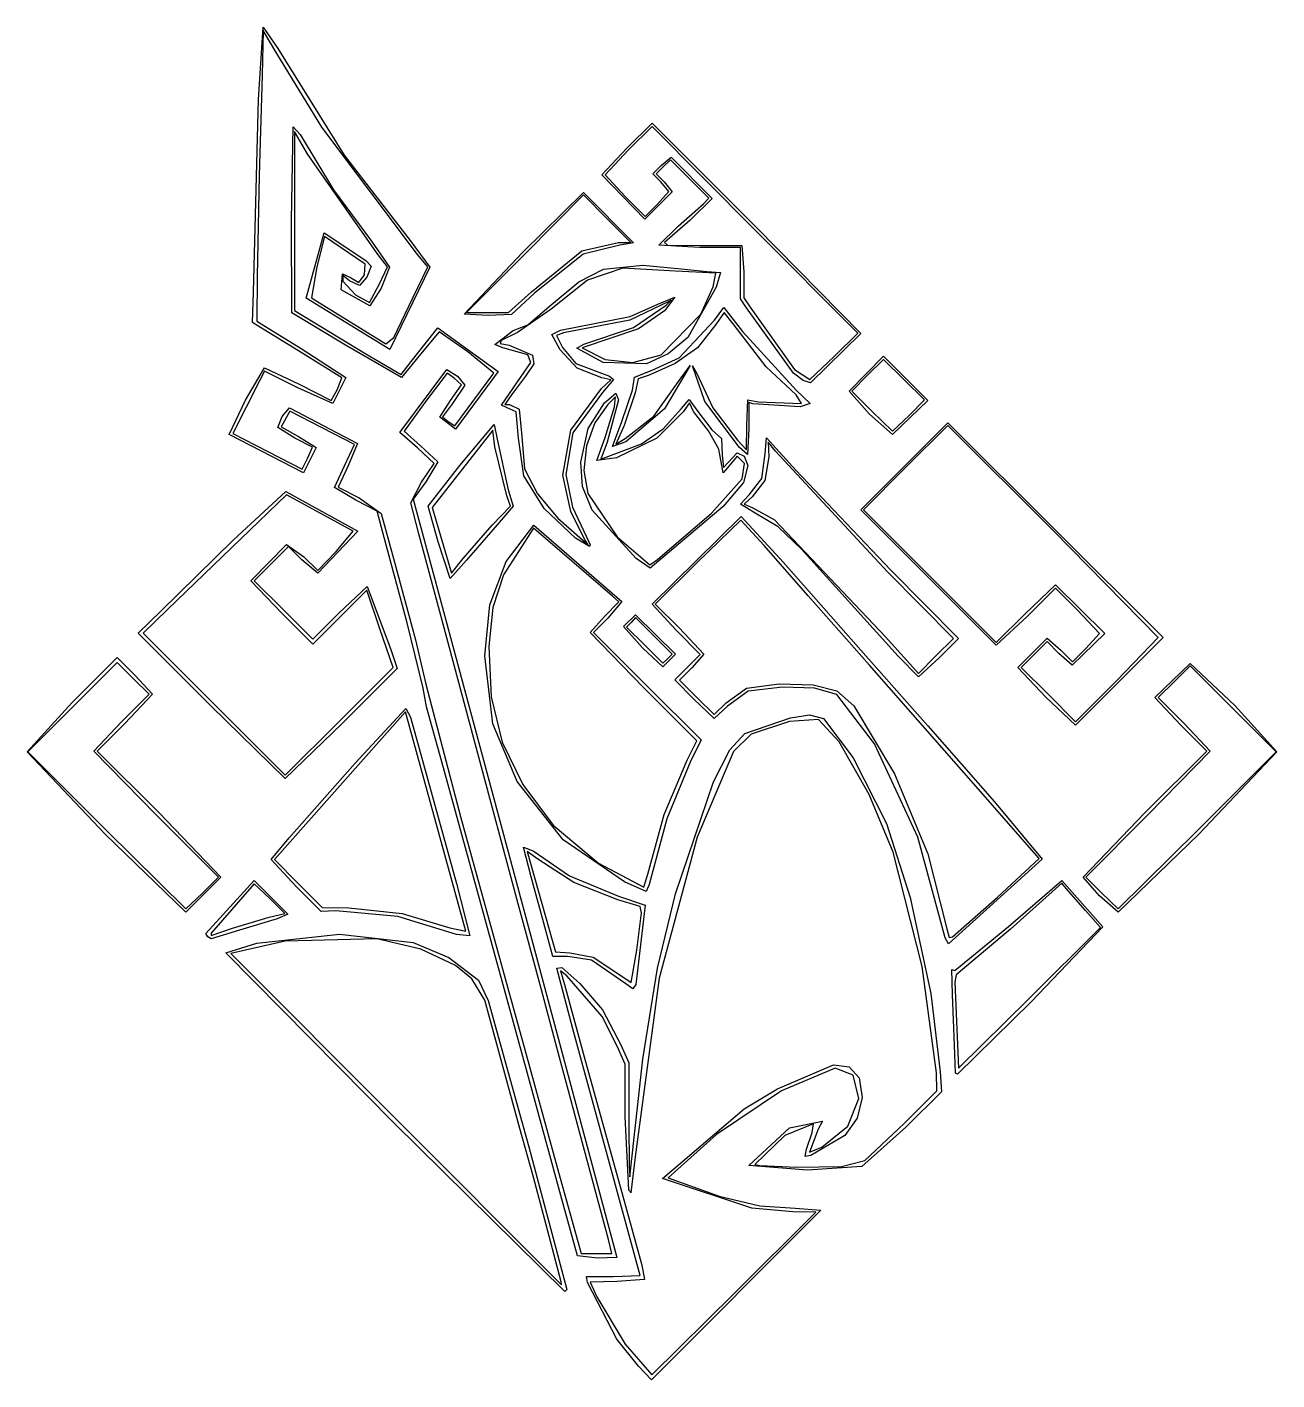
# Model space of a CAD drawing. Extents: x 60.5 to 90.2, y 93.4 to 125.6.
import ezdxf

# ---------------------------------------------------------------- set-up
doc = ezdxf.new("R2010")
doc.units = 0

msp = doc.modelspace()

# ---------------------------------------------------------------- linework, layer by layer
at = {"layer": 'Layer 1', "color": 7}
for points in [[(73.616964, 96.38957), (73.218579, 97.82809), (72.55951, 100.22895), (71.845292, 102.82822), (70.427795, 107.98707), (70.02901, 109.43472), (69.94655, 109.88115), (69.569952, 111.4296), (69.024304, 113.45792), (68.855254, 114.08738), (68.349289, 114.34116), (67.843325, 114.64887), (68.081426, 115.16332), (68.319527, 115.66447), (66.780175, 116.4595), (66.573453, 116.08611), (66.990003, 115.859), (67.40668, 115.59539), (67.107281, 114.99121), (65.343264, 115.90897), (65.730178, 116.72075), (66.176618, 117.48964), (66.999944, 117.09937), (67.763745, 116.71046), (67.905075, 116.96758), (68.01431, 117.25373), (67.089338, 117.82737), (66.04407, 118.47028), (65.89168, 118.56858), (65.91578, 119.28988), (66.037376, 123.86047), (66.151066, 125.5851), (66.493905, 125.07913), (68.070432, 122.53878), (69.636301, 120.51789), (70.105283, 119.87863), (69.158668, 117.92779), (67.173856, 119.14115), (67.594856, 120.69443), (68.587389, 120.04188), (68.71636, 119.90065), (68.607231, 119.64482), (68.43548, 119.444015), (68.196264, 119.55812), (68.041741, 119.6805), (68.041741, 119.54439), (68.344002, 119.22359), (68.675478, 119.0389), (68.903186, 119.46549), (69.101679, 119.89209), (68.876931, 120.16988), (67.207888, 122.55882), (66.891195, 123.10645), (66.891057, 120.97974), (66.890919, 118.85302), (67.337359, 118.58305), (68.588803, 117.82279), (69.422156, 117.33346), (69.66515, 117.641), (70.297166, 118.44183), (71.731406, 117.39895), (70.719852, 116.03003), (70.344231, 116.31341), (70.601327, 116.71595), (70.859269, 117.08346), (70.68869, 117.24314), (70.51811, 117.36564), (70.014098, 116.69438), (69.500137, 115.98044), (69.886631, 115.63234), (70.296415, 115.25764), (70.010637, 114.77791), (69.711517, 114.36746), (70.286242, 112.22886), (71.235245, 108.70134), (72.526163, 103.89964), (73.99632, 98.42866), (74.549834, 96.35519), (74.09223, 96.33989), (73.616963, 96.38949), (73.616964, 96.38957)], [(74.430786, 96.44987), (74.348306, 96.77726), (73.612085, 99.51462), (73.399013, 100.30829), (73.186523, 101.10196), (72.723494, 102.8282), (72.207797, 104.75285), (71.216595, 108.44341), (70.422593, 111.39983), (69.849223, 113.54274), (69.654081, 114.28258), (69.911353, 114.77635), (70.211602, 115.21366), (69.810586, 115.58603), (69.390981, 115.95236), (70.512918, 117.45157), (70.760942, 117.28869), (70.937844, 117.076665), (70.648016, 116.64171), (70.409647, 116.3279), (70.538402, 116.21286), (70.700628, 116.10999), (71.625571, 117.35891), (71.013185, 117.86806), (70.328387, 118.34715), (69.887025, 117.81047), (69.430665, 117.25657), (68.101268, 118.02505), (66.831395, 118.79458), (66.821135, 120.98766), (66.859845, 123.211), (67.025127, 123.03497), (67.815408, 121.714709), (68.722945, 120.49755), (69.152875, 119.87839), (68.953569, 119.38207), (68.682806, 118.95954), (68.00428, 119.34484), (68.03629, 119.72382), (68.222663, 119.63562), (68.42074, 119.5162), (68.552248, 119.69996), (68.570078, 119.95208), (67.605217, 120.61172), (67.426087, 119.88774), (67.297115, 119.14938), (67.426641, 119.07158), (69.063714, 118.05602), (69.248261, 118.21079), (69.700967, 119.15558), (70.058543, 119.88739), (69.814046, 120.18083), (67.543881, 123.20563), (66.472767, 124.95856), (66.148232, 125.50113), (66.121732, 124.44267), (66.057252, 122.05481), (66.008662, 119.66035), (65.998042, 118.59528), (67.048603, 117.94719), (68.112326, 117.25962), (67.806554, 116.63982), (66.974638, 117.01283), (66.181469, 117.40979), (66.058158, 117.18264), (65.429367, 115.92607), (66.259901, 115.49808), (67.077328, 115.08071), (67.20432, 115.33823), (67.319455, 115.60636), (66.900842, 115.82031), (66.494086, 116.07502), (66.596844, 116.3326), (66.776614, 116.5388), (68.391949, 115.68789), (68.160521, 115.14617), (67.929365, 114.65499), (68.42509, 114.4019), (68.948896, 114.03031), (69.268283, 112.86808), (69.768842, 111.0228), (70.013251, 109.97119), (70.841185, 106.79651), (71.955394, 102.74879), (72.367646, 101.26066), (73.122662, 98.52316), (73.702366, 96.44969), (74.430785, 96.44983), (74.430786, 96.44987)], [(78.970167, 117.19124), (78.740687, 117.35834), (77.631304, 118.9147), (77.486413, 119.12749), (77.486413, 119.73813), (77.486413, 120.34877), (76.514168, 120.34877), (75.541922, 120.40037), (76.008203, 120.8536), (76.602844, 121.38856), (76.731203, 121.52192), (76.275423, 121.97641), (75.819644, 122.43089), (75.65206, 122.26331), (75.484479, 122.09573), (75.671935, 121.90541), (75.859391, 121.67133), (75.215346, 121.02336), (74.193869, 122.07547), (74.788124, 122.7101), (75.383565, 123.30454), (77.863597, 120.82475), (80.343625, 118.30228), (79.147589, 117.13593), (78.970167, 117.19123), (78.970167, 117.19124)], [(79.720603, 117.76314), (80.273831, 118.3125), (77.828907, 120.76813), (75.383987, 123.22376), (74.828018, 122.66923), (74.27205, 122.07439), (74.747549, 121.55982), (75.223048, 121.08556), (75.501264, 121.36202), (75.779756, 121.6768), (75.593018, 121.90498), (75.406014, 122.09484), (75.60145, 122.29326), (75.837462, 122.49168), (76.811795, 121.51257), (76.285989, 120.99951), (75.683913, 120.46334), (75.74758, 120.40264), (76.537105, 120.39474), (77.516176, 120.39274), (77.565786, 119.76828), (77.565786, 119.14808), (77.73032, 118.90516), (78.767551, 117.447), (79.130489, 117.21395), (79.720606, 117.76316), (79.720603, 117.76314)], [(70.919191, 118.76589), (72.307663, 120.23031), (73.754636, 121.65096), (74.946671, 120.46204), (74.619281, 120.39934), (73.750273, 120.188231), (72.594721, 119.25899), (72.04837, 118.75702), (71.49458, 118.73332), (70.919191, 118.76592), (70.919191, 118.76589)], [(72.518715, 119.29454), (73.720633, 120.266061), (74.586823, 120.46731), (74.881755, 120.46792), (74.32081, 121.03252), (73.759866, 121.59711), (72.367246, 120.19916), (70.974626, 118.80121), (71.475176, 118.80121), (71.975726, 118.80121), (72.518715, 119.29454)], [(73.567162, 113.44154), (72.821164, 114.149265), (72.335766, 114.92461), (72.210614, 115.81647), (72.15703, 116.4426), (71.940645, 116.53854), (71.811674, 116.60144), (72.272346, 117.28178), (72.504051, 117.615353), (72.431787, 117.79492), (71.841436, 117.96752), (71.65294, 118.04302), (72.088249, 118.37965), (72.436977, 118.513061), (72.942655, 118.94921), (73.642479, 119.533891), (74.234362, 119.83529), (75.164929, 119.93109), (76.077649, 119.83949), (76.682825, 119.77579), (77.010211, 119.75529), (76.908139, 119.40392), (76.231676, 118.209421), (75.770885, 117.817792), (75.249518, 117.5864), (74.221196, 117.614), (73.597432, 117.95272), (73.766085, 118.04862), (74.942259, 118.447443), (75.720497, 118.97978), (75.840222, 119.098483), (75.780027, 119.06648), (74.855897, 118.62411), (73.279965, 118.32439), (73.112209, 118.259576), (73.257835, 117.97118), (73.575484, 117.58967), (74.375854, 117.29314), (74.470923, 117.213341), (74.204004, 116.90555), (73.505837, 115.940931), (73.337104, 114.95181), (73.497873, 114.179636), (73.822872, 113.49345), (73.912052, 113.28511), (73.895062, 113.24541), (73.567165, 113.44154), (73.567162, 113.44154)], [(73.779408, 113.41604), (73.455155, 114.07507), (73.261875, 114.93642), (73.457216, 116.004779), (74.181543, 116.9999), (74.404459, 117.20268), (74.189443, 117.25398), (73.60317, 117.47973), (73.202626, 117.91287), (73.008256, 118.281778), (73.210526, 118.38406), (74.86533, 118.70611), (75.524798, 119.00332), (75.926049, 119.16465), (75.679493, 118.839786), (75.064757, 118.41497), (73.724106, 117.96597), (74.270527, 117.68296), (74.926477, 117.612973), (75.601459, 117.80061), (76.545721, 118.76246), (76.833979, 119.411441), (76.89607, 119.73676), (75.938767, 119.78736), (74.688739, 119.85896), (73.850542, 119.573978), (72.989331, 118.88215), (72.188677, 118.32499), (71.800579, 118.13623), (71.774258, 118.065105), (71.994292, 118.03133), (72.547265, 117.79264), (72.575231, 117.584876), (72.380153, 117.2894), (72.044775, 116.84933), (71.888093, 116.6186), (72.001038, 116.6186), (72.225848, 116.506679), (72.290175, 115.85943), (72.356425, 115.08966), (72.66504, 114.494611), (73.147555, 113.91433), (73.867321, 113.28761), (73.779411, 113.41609), (73.779408, 113.41604)], [(77.459573, 115.5967), (76.639807, 116.68905), (76.34228, 117.53708), (76.449713, 117.35269), (76.825855, 116.537906), (77.413202, 115.7708), (77.625308, 115.53816), (77.637468, 116.1269), (77.661578, 116.72759), (77.907349, 116.67719), (78.934807, 116.64189), (78.80462, 116.84679), (78.093909, 117.515516), (77.311825, 118.53324), (77.096, 118.80076), (76.897725, 118.52163), (76.46395, 117.964084), (75.933551, 117.59022), (75.313332, 117.31648), (75.053328, 117.22878), (74.985208, 116.89389), (74.719067, 116.1175), (74.521054, 115.67601), (74.743777, 115.80951), (75.425904, 116.338388), (76.010386, 117.16353), (76.28966, 117.54643), (75.6774, 116.51318), (74.764878, 115.72859), (74.443266, 115.616778), (74.664998, 116.21019), (74.919272, 116.96172), (74.971062, 117.26838), (75.388039, 117.43238), (76.027259, 117.72354), (76.871102, 118.62014), (77.091508, 118.92016), (77.533843, 118.35575), (78.813958, 116.94665), (79.137075, 116.64025), (78.904911, 116.56425), (77.774107, 116.63495), (77.684817, 116.66355), (77.684817, 116.04578), (77.653397, 115.42801), (77.459556, 115.59667), (77.459573, 115.5967)], [(80.551369, 116.39094), (80.065842, 116.93734), (80.880638, 117.76937), (81.930966, 116.71646), (81.096307, 115.90425), (80.551369, 116.39094), (80.551369, 116.39094)], [(81.488142, 116.35424), (81.85726, 116.72491), (81.368665, 117.20754), (80.88007, 117.69018), (80.503158, 117.31327), (80.126241, 116.93635), (80.601385, 116.45997), (81.097777, 115.98358), (81.488142, 116.35424), (81.488142, 116.35424)], [(75.003995, 112.95649), (73.962119, 114.107989), (73.734957, 114.672946), (73.693455, 115.24853), (73.864726, 116.045614), (74.25844, 116.65816), (74.524188, 116.888053), (74.589519, 116.72616), (74.317781, 115.72195), (74.169397, 115.31976), (75.130267, 115.68718), (75.6522, 116.04213), (76.080644, 116.52653), (76.268269, 116.73752), (76.449028, 116.47962), (76.806181, 116.0173), (77.030053, 115.81272), (77.053163, 115.41208), (77.082933, 115.11752), (77.404437, 115.46779), (77.573132, 115.393386), (77.659135, 115.16686), (77.559349, 114.762326), (77.076714, 114.19268), (75.341315, 112.7297), (75.004007, 112.95648), (75.003995, 112.95649)], [(75.516372, 112.93639), (76.794724, 114.03863), (77.525598, 114.85164), (77.580637, 115.216924), (77.404207, 115.3884), (77.129264, 115.05727), (77.075134, 114.99157), (76.970531, 115.55301), (76.721747, 115.99391), (76.372125, 116.4513), (76.271285, 116.66099), (76.122907, 116.44555), (75.494427, 115.815453), (74.536754, 115.35331), (74.073636, 115.28561), (74.270879, 115.83414), (74.494128, 116.56196), (74.520138, 116.79718), (74.337758, 116.62143), (74.021894, 116.18428), (73.82511, 115.635538), (73.764484, 115.050424), (73.857091, 114.50416), (74.556707, 113.47494), (75.329943, 112.80899), (75.516379, 112.93641), (75.516372, 112.93639)], [(70.58937, 112.48634), (70.304764, 113.35727), (70.064067, 114.20106), (70.822546, 115.17158), (71.631367, 116.14209), (71.709767, 115.79486), (71.968555, 114.59307), (72.089461, 114.19914), (71.708878, 113.7603), (70.980789, 112.92164), (70.589373, 112.48634), (70.58937, 112.48634)], [(84.738137, 109.66419), (84.073876, 110.36944), (84.768232, 111.0626), (85.089036, 110.78161), (85.371916, 110.50061), (85.685219, 110.82333), (86.008584, 111.17419), (85.491342, 111.72854), (84.964038, 112.25475), (84.291789, 111.57931), (83.558816, 110.90387), (80.343625, 114.11813), (82.406994, 116.18178), (87.526339, 111.08212), (85.440803, 108.99906), (84.738137, 109.66419), (84.738137, 109.66419)], [(87.407005, 111.08256), (84.907588, 113.62183), (82.407886, 116.12129), (81.406016, 115.11933), (80.404146, 114.11736), (81.980885, 112.54062), (83.557628, 110.96388), (84.242762, 111.64818), (84.96667, 112.33247), (86.137417, 111.17623), (85.3657, 110.42767), (85.046027, 110.70554), (84.77028, 110.98342), (84.461515, 110.67647), (84.152748, 110.36951), (84.797258, 109.72411), (85.441771, 109.07871), (86.424246, 110.06074), (87.407005, 111.08256), (87.407005, 111.08256)], [(70.899372, 112.95749), (71.590169, 113.7531), (72.024521, 114.20148), (71.932071, 114.44756), (71.654395, 115.61129), (71.601045, 116.00879), (70.164804, 114.16828), (70.620081, 112.61026), (70.899368, 112.95749), (70.899372, 112.95749)], [(81.233084, 110.63536), (78.937636, 113.18007), (78.376665, 113.708504), (77.790437, 114.06203), (77.486435, 114.25161), (77.690141, 114.47222), (77.992319, 114.86277), (78.074489, 115.45127), (78.104629, 115.82462), (78.798312, 115.06071), (81.054013, 112.67905), (82.662504, 111.06129), (82.208094, 110.60559), (81.709929, 110.14988), (81.233079, 110.63536), (81.233084, 110.63536)], [(80.975564, 112.63914), (78.317246, 115.50715), (78.141193, 115.72542), (78.155103, 115.37684), (78.063813, 114.81323), (77.764807, 114.42396), (77.571009, 114.24971), (77.780397, 114.16291), (78.295265, 113.87558), (80.937693, 111.09097), (81.709484, 110.22648), (82.126647, 110.64365), (82.543813, 111.06081), (80.975564, 112.63914)], [(64.906574, 109.456), (63.180512, 111.18282), (63.71624, 111.70895), (65.432422, 113.39492), (66.689672, 114.55475), (68.397859, 113.60913), (67.449382, 112.61026), (67.069556, 112.92767), (66.75049, 113.24508), (66.344629, 112.83783), (65.938768, 112.43058), (66.633083, 111.73712), (67.327398, 111.04365), (67.952885, 111.66822), (68.622072, 112.29279), (69.18111, 110.79503), (69.331455, 110.34888), (68.022125, 109.03903), (66.672715, 107.72919), (64.906574, 109.456), (64.906574, 109.456)], [(68.922885, 111.2892), (68.611912, 112.20849), (67.9698, 111.56638), (67.327688, 110.92427), (66.593418, 111.65773), (65.859149, 112.42692), (66.704631, 113.29084), (67.112886, 113.00117), (67.449487, 112.67262), (67.880816, 113.12756), (68.286073, 113.60876), (66.701491, 114.47538), (63.874974, 111.74898), (63.299563, 111.1829), (64.985986, 109.49568), (66.67241, 107.80846), (67.953134, 109.08918), (69.233859, 110.3699), (68.922885, 111.2892)], [(82.345654, 103.94926), (81.698532, 106.337161), (80.668178, 108.55323), (79.772616, 109.72838), (79.242755, 109.874761), (78.4785, 109.89947), (77.665731, 109.805616), (77.176029, 109.45194), (76.856365, 109.15771), (76.375209, 109.61588), (75.923168, 110.07405), (76.224982, 110.37586), (76.526793, 110.67767), (75.95499, 111.25351), (75.383189, 111.87282), (77.49851, 113.95349), (78.50616, 112.86622), (80.462677, 110.64571), (81.930966, 108.98022), (83.518308, 107.178), (84.649286, 105.81752), (82.421496, 103.80044), (82.345656, 103.94926), (82.345654, 103.94926)], [(83.591113, 104.91014), (84.580321, 105.82865), (83.022261, 107.61282), (80.546445, 110.42455), (79.093814, 112.07445), (78.045295, 113.26496), (77.49369, 113.8702), (76.461743, 112.87523), (75.457348, 111.87025), (76.035362, 111.30047), (76.613376, 110.6892), (76.326522, 110.35893), (76.039668, 110.07015), (76.44795, 109.66047), (76.856234, 109.2508), (77.14156, 109.53368), (77.630219, 109.88069), (78.406845, 109.98002), (79.208481, 109.95874), (79.776011, 109.81248), (80.17469, 109.45752), (81.143528, 107.84293), (81.930954, 105.94406), (82.388555, 104.15759), (82.437087, 103.954196), (82.521783, 103.96867), (83.591113, 104.91014), (83.591113, 104.91014)], [(74.72841, 105.28053), (73.271754, 106.27529), (72.181839, 107.65723), (71.60461, 109.031374), (71.415224, 110.64593), (71.535127, 111.854773), (71.91718, 112.88804), (72.578565, 113.75274), (74.666101, 111.93476), (74.331251, 111.53848), (73.993613, 111.2026), (75.270741, 109.92502), (76.54787, 108.64744), (76.286301, 108.11887), (75.731853, 106.772938), (75.315596, 105.21234), (75.243526, 105.04475), (74.728408, 105.28053), (74.72841, 105.28053)], [(75.284626, 105.45731), (75.67195, 106.880385), (76.214795, 108.16543), (76.447641, 108.62953), (75.181271, 109.89544), (73.9149, 111.20048), (74.257052, 111.58335), (74.599204, 111.9271), (74.445548, 112.06459), (72.567402, 113.68171), (71.856393, 112.57302), (71.600795, 111.793255), (71.504914, 110.87117), (71.562522, 109.676155), (71.827344, 108.595974), (72.313289, 107.592013), (73.034265, 106.62566), (74.113317, 105.7237), (75.191986, 105.1507), (75.284626, 105.45731), (75.284626, 105.45731)], [(75.15436, 110.83504), (74.708571, 111.34114), (74.993356, 111.61817), (75.938758, 110.68285), (75.638594, 110.38798), (75.15436, 110.83504), (75.15436, 110.83504)], [(75.425914, 111.11865), (74.99011, 111.55445), (74.885551, 111.44163), (74.780994, 111.32881), (75.209655, 110.89881), (75.638319, 110.46882), (75.750018, 110.57583), (75.861714, 110.68284), (75.425914, 111.11865)], [(62.396605, 106.40984), (60.54156, 108.36453), (61.612797, 109.53454), (62.684034, 110.60523), (63.100928, 110.18975), (63.517822, 109.73343), (62.862917, 109.03859), (62.208011, 108.38459), (63.676429, 106.91577), (65.144846, 105.38689), (64.310624, 104.55448), (62.396605, 106.40984), (62.396605, 106.40984)], [(64.708619, 105.01113), (65.084337, 105.38842), (63.606619, 106.86653), (62.1289, 108.38371), (62.783857, 109.07858), (63.438814, 109.73439), (63.061295, 110.11034), (62.683776, 110.48628), (61.622714, 109.42522), (60.561653, 108.36416), (62.426493, 106.49901), (64.312118, 104.63384), (64.708619, 105.01113), (64.708619, 105.01113)], [(86.007701, 104.94213), (85.621532, 105.38838), (87.089964, 106.91582), (88.558394, 108.38464), (87.94316, 108.99892), (87.327923, 109.6541), (88.161699, 110.46735), (89.222523, 109.46564), (90.224818, 108.36426), (88.369458, 106.40956), (86.453984, 104.55451), (86.007701, 104.94213), (86.007701, 104.94213)], [(88.339882, 106.49903), (90.204723, 108.36419), (89.183341, 109.38557), (88.161965, 110.40694), (87.784461, 110.03101), (87.406957, 109.65507), (88.022218, 109.03891), (88.637479, 108.38371), (87.160507, 106.86731), (85.683538, 105.38995), (86.059291, 105.01464), (86.455045, 104.6366), (88.339882, 106.49903), (88.339882, 106.49903)], [(70.740219, 104.02664), (69.347368, 104.451059), (67.87362, 104.58717), (67.526923, 104.57427), (66.931137, 105.16903), (66.336653, 105.80396), (66.76325, 106.32314), (68.336244, 108.09898), (69.535561, 109.39582), (69.646232, 109.18748), (70.737855, 105.23714), (71.057687, 103.99702), (70.740219, 104.02662), (70.740219, 104.02664)], [(70.96233, 104.10804), (69.639811, 108.90934), (69.528861, 109.3157), (67.972245, 107.5601), (66.415629, 105.80451), (66.982191, 105.23766), (67.548753, 104.67081), (68.182161, 104.65571), (69.451283, 104.52201), (70.584218, 104.18386), (70.96233, 104.10806), (70.96233, 104.10804)], [(75.063676, 93.77046), (74.546091, 94.41087), (73.849217, 95.75512), (73.825167, 95.90344), (74.465294, 95.90344), (75.105425, 95.92534), (73.501194, 101.78839), (73.121248, 103.22691), (73.241099, 103.243053), (73.670047, 102.85802), (74.209035, 102.23347), (74.639242, 101.40735), (74.831206, 100.97853), (74.836206, 99.52238), (74.84378, 98.55227), (74.854916, 98.26466), (75.167617, 101.06235), (75.516141, 103.228466), (75.940575, 104.99313), (76.845742, 107.65327), (77.234225, 108.411856), (77.584477, 108.79988), (78.67363, 109.17491), (79.12521, 109.246439), (79.457214, 109.154595), (80.16349, 108.22522), (80.952156, 106.66264), (81.515712, 104.90626), (82.007562, 102.625764), (82.230035, 100.76472), (82.255095, 100.28852), (81.408522, 99.44738), (80.36353, 98.51482), (79.073816, 98.42602), (77.684894, 98.53938), (78.651968, 99.43283), (79.430968, 99.59322), (79.329034, 99.39865), (79.127085, 98.85295), (79.414861, 98.97694), (80.035777, 99.475586), (80.294351, 100.1321), (80.16443, 100.682996), (79.731939, 100.85419), (78.462392, 100.315106), (76.911064, 99.27644), (75.76967, 98.24218), (76.977524, 97.81207), (77.943078, 97.576356), (78.786109, 97.52068), (79.391285, 97.47628), (75.375267, 93.44312), (75.063737, 93.77051), (75.063676, 93.77046)], [(77.337604, 95.49669), (79.271872, 97.43126), (78.726374, 97.43326), (77.755036, 97.52326), (75.632206, 98.23179), (77.573148, 99.88176), (78.367317, 100.36174), (79.694614, 100.926805), (80.068363, 100.879378), (80.307004, 100.61971), (80.374624, 100.15188), (80.258398, 99.661805), (79.959964, 99.25222), (79.153805, 98.77462), (79.021949, 98.74822), (79.048599, 98.92305), (79.190941, 99.32166), (79.219941, 99.52627), (78.538009, 99.25304), (77.824768, 98.55911), (77.942757, 98.54101), (78.815792, 98.50021), (79.886716, 98.513407), (80.438663, 98.65829), (81.375379, 99.53244), (82.149208, 100.30962), (82.139148, 100.7355), (81.802836, 103.264429), (81.110593, 105.98292), (80.543787, 107.350849), (79.825885, 108.60204), (79.334713, 109.136908), (78.649535, 109.08262), (77.741188, 108.786328), (77.31496, 108.37404), (76.453836, 106.34008), (75.555122, 102.989097), (74.985361, 98.74116), (74.884282, 97.89128), (74.867262, 97.92288), (74.833212, 97.95048), (74.748492, 99.70353), (74.748187, 100.94417), (74.557387, 101.37024), (74.203135, 102.07604), (73.361969, 103.04419), (73.210651, 103.16403), (73.301251, 102.83732), (73.77458, 101.12168), (74.349773, 99.0383), (74.687515, 97.80811), (75.143912, 96.16854), (75.205332, 95.83123), (74.547802, 95.78423), (73.917293, 95.76443), (74.069449, 95.42126), (74.742933, 94.29613), (75.382174, 93.56199), (77.33753, 95.49656), (77.337604, 95.49669)], [(74.765599, 102.85208), (73.943676, 103.41469), (73.381056, 103.50179), (73.02579, 103.50679), (72.859872, 104.11993), (72.510755, 105.39408), (72.327559, 106.09846), (72.560851, 106.01206), (73.424283, 105.418939), (74.587514, 104.93888), (75.220266, 104.72679), (75.000945, 102.83822), (74.927018, 102.735113), (74.765599, 102.85222), (74.765599, 102.85208)], [(75.021517, 103.65163), (75.133403, 104.54405), (75.099923, 104.6896), (74.569679, 104.85254), (73.525436, 105.262554), (72.668004, 105.81737), (72.416635, 105.99943), (73.028017, 103.83584), (73.088847, 103.6133), (73.433661, 103.591), (73.984596, 103.49034), (74.76433, 102.97183), (74.885063, 102.88773), (75.021522, 103.65163), (75.021517, 103.65163)], [(64.835314, 103.96711), (64.787694, 104.05101), (65.932697, 105.30847), (66.732186, 104.50955), (66.484164, 104.39619), (65.589158, 104.13283), (64.912555, 103.91954), (64.835315, 103.96714), (64.835314, 103.96711)], [(65.424136, 104.17288), (66.28934, 104.43635), (66.660005, 104.52575), (66.310009, 104.87737), (65.932583, 105.229), (64.913756, 104.05768), (64.915256, 103.99878), (65.424131, 104.1728), (65.424136, 104.17288)], [(82.592616, 100.73489), (82.570126, 101.39959), (82.521056, 102.60177), (82.500576, 103.19276), (82.575836, 103.17376), (83.84665, 104.21972), (85.118846, 105.30843), (86.09184, 104.20685), (84.385623, 102.42564), (82.637876, 100.70515), (82.592636, 100.73495), (82.592616, 100.73489)], [(85.677945, 104.59614), (85.221622, 105.12201), (85.119339, 105.24291), (83.900143, 104.1546), (82.610102, 103.06875), (82.571832, 102.89683), (82.658532, 100.84766), (84.333587, 102.49775), (86.03198, 104.19117), (85.677945, 104.59614)], [(69.261935, 99.54448), (65.263896, 103.59033), (66.000641, 103.81971), (67.960639, 104.036885), (69.708448, 103.83931), (70.560362, 103.475604), (71.264066, 102.94053), (71.493481, 102.460565), (72.459848, 98.97895), (73.359329, 95.59393), (73.309649, 95.54633), (69.261932, 99.54452), (69.261935, 99.54448)], [(73.226098, 95.77447), (72.943236, 96.85585), (72.566984, 98.26461), (72.248053, 99.41543), (71.409271, 102.46257), (71.106793, 102.96973), (70.717016, 103.28689), (69.890045, 103.680666), (68.847116, 103.9222), (66.672661, 103.8639), (65.384638, 103.57486), (73.232956, 95.70503), (73.226056, 95.77443), (73.226098, 95.77447)]]:
    msp.add_lwpolyline(points, dxfattribs=at)

doc.saveas('drawing.dxf')
